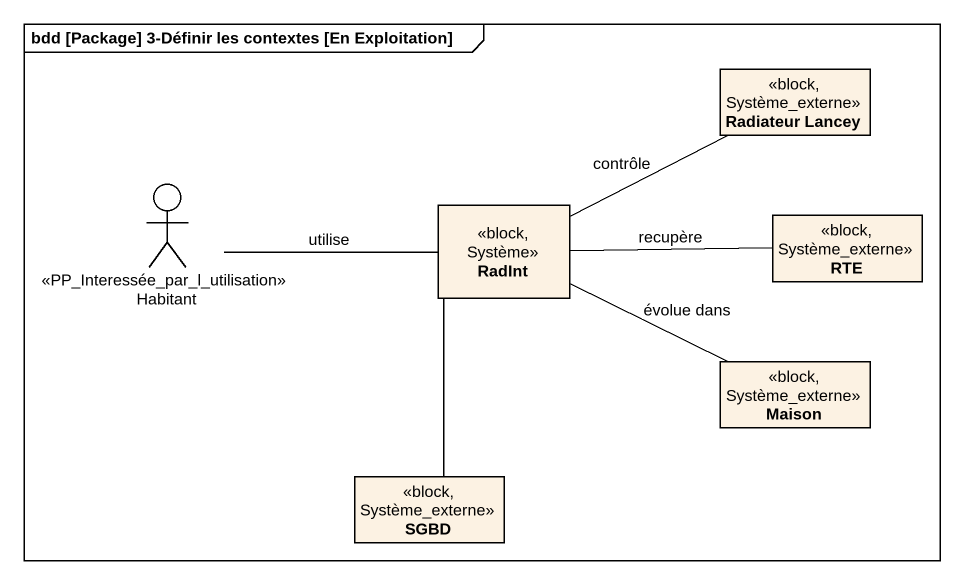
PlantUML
@startuml
mainframe bdd [Package] 3-Définir les contextes [En Exploitation]
allowmixing
hide circle
hide empty members
class "Radiateur Lancey" as Radiateur_Lancey <<block, Système_externe>>
actor Habitant <<PP_Interessée_par_l_utilisation>>
class RadInt <<block, Système>>
class RTE <<block, Système_externe>>
class Maison <<block, Système_externe>>
class SGBD <<block, Système_externe>>
Habitant -right- RadInt : utilise
RadInt -right- Radiateur_Lancey : contrôle
RadInt -right- RTE : recupère
RadInt -right- Maison : évolue dans
SGBD -up- RadInt
@enduml
